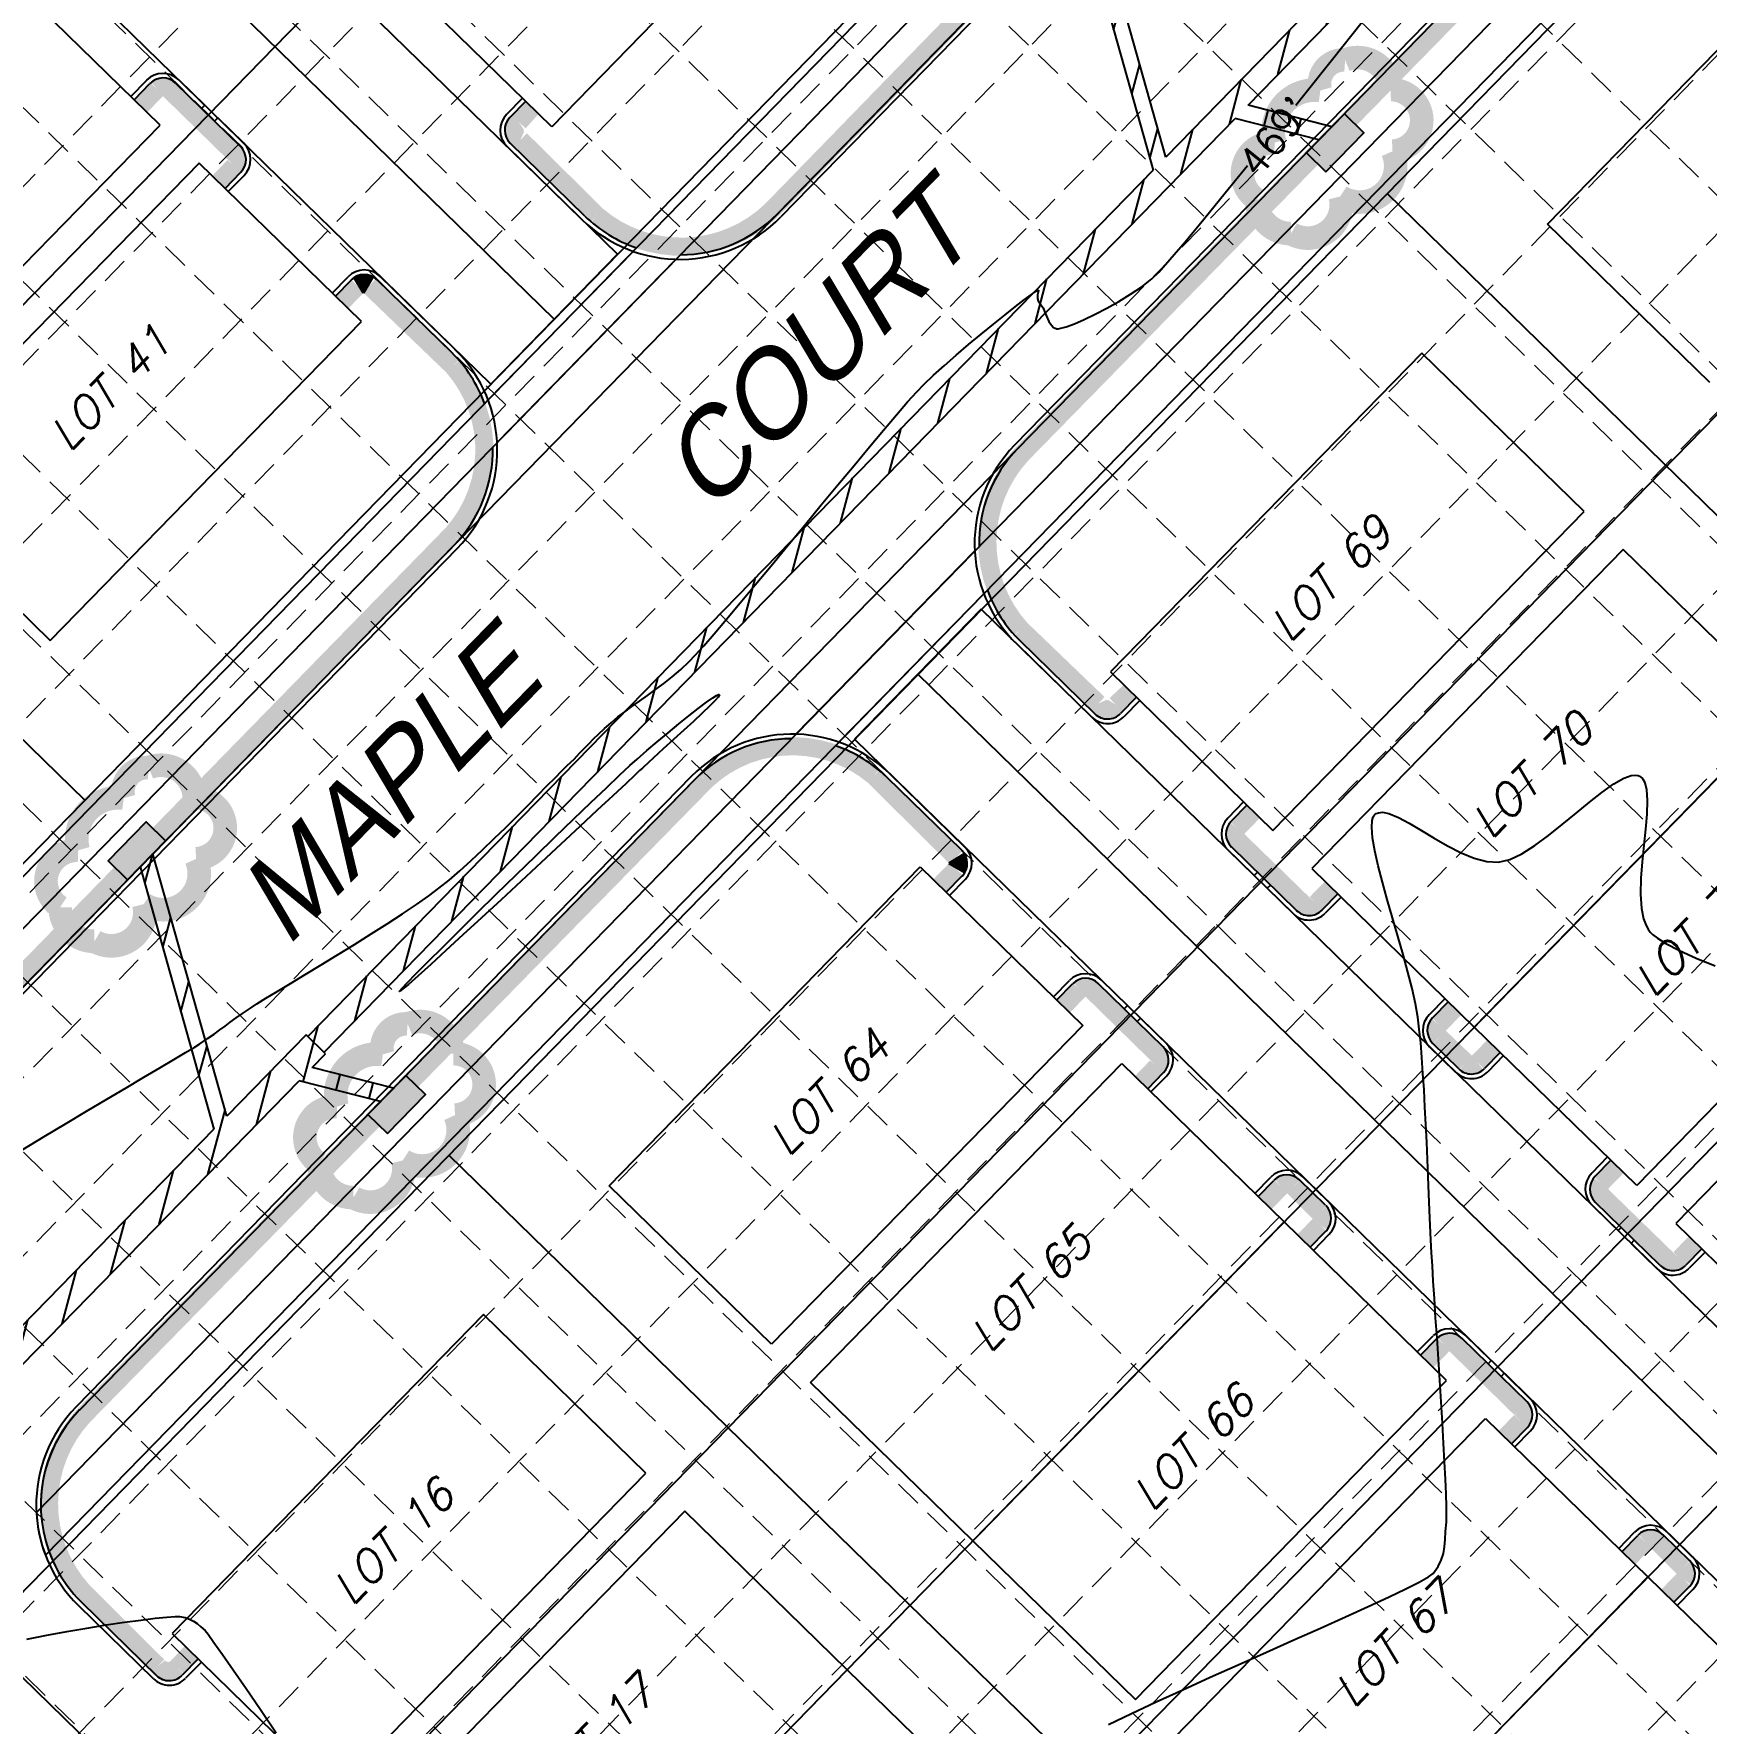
# Model space of a CAD drawing. Header units: feet. Extents: x -15 to 992, y 1644 to 2657.
# Drawn here: x 425.6 to 609.8, y 2092.2 to 2278.3 of the extents above; entities that cross this region are included whole.
import ezdxf
from ezdxf.enums import TextEntityAlignment as Align

# ---------------------------------------------------------------- set-up
doc = ezdxf.new("R2010")
doc.units = ezdxf.units.FT
doc.header["$LTSCALE"] = 30
doc.header["$MEASUREMENT"] = 0
for name, pattern in [('HIDDEN', [0.375, 0.25, -0.125]), ('HIDDEN2', [0.1875, 0.125, -0.0625]), ('x500106ebs$0$PHANTOM', [2.5, 1.25, -0.25, 0.25, -0.25, 0.25, -0.25]), ('x500106ebs$0$PHANTOM2', [1.25, 0.625, -0.125, 0.125, -0.125, 0.125, -0.125])]:
    doc.linetypes.add(name, pattern=pattern)
for name, color, linetype in [('CONTOURS', 35, 'x500106ebs$0$PHANTOM2'), ('EROSION BLANKET', 84, 'Continuous'), ('GRID', 254, 'HIDDEN'), ('LEGEND', 7, 'Continuous'), ('STORM', 5, 'Continuous'), ('TEXT', 4, 'Continuous'), ('x500106ebs$0$1-LOT-LINES', 251, 'x500106ebs$0$PHANTOM2'), ('x500106ebs$0$3-LOT-LINES', 251, 'x500106ebs$0$PHANTOM2'), ('x500106ebs$0$4-LOT-LINES', 251, 'x500106ebs$0$PHANTOM2'), ('x500106ebs$0$BND-LINES', 251, 'x500106ebs$0$PHANTOM'), ('x500106ebs$0$ROW', 251, 'x500106ebs$0$PHANTOM2'), ('x500106pbs$0$1-BLDG', 1, 'Continuous'), ('x500106pbs$0$1-CURB-BACK', 1, 'Continuous'), ('x500106pbs$0$1-CURB-FACE', 1, 'Continuous'), ('x500106pbs$0$1-SIDEWALK-3', 1, 'Continuous'), ('x500106pbs$0$1-SIDEWALK-4', 1, 'Continuous'), ('x500106pbs$0$1-TEXT-LOT-30', 1, 'Continuous'), ('x500106pbs$0$3-BLDG', 16, 'HIDDEN2'), ('x500106pbs$0$3-CURB-BACK', 16, 'HIDDEN2'), ('x500106pbs$0$3-CURB-FACE', 16, 'HIDDEN2'), ('x500106pbs$0$3-ESMT-SHARED', 16, 'HIDDEN2'), ('x500106pbs$0$3-TEXT-LOT-30', 16, 'HIDDEN2'), ('x500106pbs$0$4-BLDG', 16, 'HIDDEN2'), ('x500106pbs$0$4-CURB-BACK', 16, 'HIDDEN2'), ('x500106pbs$0$4-CURB-FACE', 16, 'HIDDEN2'), ('x500106pbs$0$4-ESMT-SHARED', 16, 'HIDDEN2'), ('x500106pbs$0$4-TEXT-LOT-30', 16, 'HIDDEN2'), ('x500106pbs$0$AREA-PAVEMENT', 30, 'Continuous'), ('x500106pbs$0$AREA-SIDEWALK', 190, 'Continuous'), ('x500106pst$0$HATCH-DWU', 251, 'Continuous')]:
    doc.layers.add(name, color=color, linetype=linetype)
doc.styles.add('SLANT-BOLD 160', font='block6b', dxfattribs={"oblique": 15, "height": 4.8})
doc.styles.add('x500106eto$0$L60', font='simplex', dxfattribs={"height": 1.8})
doc.styles.add('x500106pbs$0$SLANT 80', font='simplex', dxfattribs={"oblique": 15, "height": 2.4})

msp = doc.modelspace()

# ---------------------------------------------------------------- hatches: boundary and pattern name
at = {"layer": 'STORM'}
for points in [[(567.94, 2263.06), (572.13, 2267.35), (569.99, 2269.45), (565.8, 2265.15)], [(433.8, 2187.16), (438, 2191.46), (440.14, 2189.36), (435.95, 2185.07)], [(464.58, 2157.13), (468.77, 2161.43), (466.62, 2163.52), (462.43, 2159.23)]]:
    msp.add_hatch(color=5, dxfattribs=at).paths.add_polyline_path(points)
at = {"layer": 'x500106pst$0$HATCH-DWU'}
h = msp.add_hatch(dxfattribs=at)
h.set_pattern_fill('ANSI31', color=5, scale=30, angle=30, style=0)
edge = h.paths.add_edge_path()
edge.add_line((255.8, 1930.7), (256.91, 1936.02))
edge.add_arc((380.73, 1910.12), 126.5, 149.126, 168.1882, ccw=False)
edge.add_line((272.16, 1975.03), (257.22, 2001.91))
edge.add_line((257.22, 2001.91), (258.5, 2003.22))
edge.add_line((258.5, 2003.22), (273.2, 1976.75))
edge.add_arc((380.73, 1910.12), 126.5, 135.7017, 148.2143, ccw=False)
edge.add_line((290.19, 1998.47), (342.1, 2051.67))
edge.add_line((342.1, 2051.67), (333.98, 2080.57))
edge.add_line((333.98, 2080.57), (335.39, 2082.01))
edge.add_line((335.39, 2082.01), (343.52, 2053.11))
edge.add_line((343.52, 2053.11), (445.47, 2157.59))
edge.add_line((445.47, 2157.59), (437.34, 2186.49))
edge.add_line((437.34, 2186.49), (438.75, 2187.94))
edge.add_line((438.75, 2187.94), (446.88, 2159.04))
edge.add_line((446.88, 2159.04), (455.62, 2167.99))
edge.add_line((455.62, 2167.99), (455.8, 2167.82))
edge.add_line((455.8, 2167.82), (548.91, 2263.24))
edge.add_line((548.91, 2263.24), (540.7, 2292.42))
edge.add_line((540.7, 2292.42), (542.12, 2293.86))
edge.add_line((542.12, 2293.86), (550.32, 2264.68))
edge.add_line((550.32, 2264.68), (625.73, 2341.97))
edge.add_line((625.73, 2341.97), (617.53, 2371.15))
edge.add_line((617.53, 2371.15), (618.94, 2372.59))
edge.add_line((618.94, 2372.59), (627.14, 2343.41))
edge.add_line((627.14, 2343.41), (635.98, 2352.47))
edge.add_line((635.98, 2352.47), (636.07, 2352.39))
edge.add_line((636.07, 2352.39), (677.21, 2394.54))
edge.add_arc((749.58, 2323.91), 101.12, 104.8013, 135.7017, ccw=False)
edge.add_line((723.75, 2421.68), (731.28, 2423.67))
edge.add_line((731.28, 2423.67), (731.85, 2421.5))
edge.add_line((731.85, 2421.5), (724.32, 2419.51))
edge.add_arc((749.58, 2323.91), 98.87, 104.8013, 135.7017)
edge.add_line((678.82, 2392.97), (637.68, 2350.82))
edge.add_line((637.68, 2350.82), (637.77, 2350.73))
edge.add_line((637.77, 2350.73), (636.19, 2349.11))
edge.add_line((636.19, 2349.11), (645.42, 2346.75))
edge.add_line((645.42, 2346.75), (644.01, 2345.31))
edge.add_line((644.01, 2345.31), (634.78, 2347.66))
edge.add_line((634.78, 2347.66), (559.37, 2270.38))
edge.add_line((559.37, 2270.38), (568.6, 2268.02))
edge.add_line((568.6, 2268.02), (567.19, 2266.58))
edge.add_line((567.19, 2266.58), (557.95, 2268.93))
edge.add_line((557.95, 2268.93), (457.59, 2166.07))
edge.add_line((457.59, 2166.07), (457.77, 2165.9))
edge.add_line((457.77, 2165.9), (456.28, 2164.38))
edge.add_line((456.28, 2164.38), (465.23, 2162.1))
edge.add_line((465.23, 2162.1), (463.82, 2160.65))
edge.add_line((463.82, 2160.65), (454.87, 2162.93))
edge.add_line((454.87, 2162.93), (352.92, 2058.45))
edge.add_line((352.92, 2058.45), (361.87, 2056.17))
edge.add_line((361.87, 2056.17), (360.46, 2054.73))
edge.add_line((360.46, 2054.73), (351.51, 2057.01))
edge.add_line((351.51, 2057.01), (292.34, 1996.37))
edge.add_arc((380.73, 1910.12), 123.5, 135.7017, 146.7224)
edge.add_line((277.48, 1977.88), (285.16, 1977.56))
edge.add_line((285.16, 1977.56), (283.52, 1975.88))
edge.add_line((283.52, 1975.88), (276.38, 1976.18))
edge.add_arc((380.73, 1910.12), 123.5, 147.6638, 168.1882)
edge.add_line((259.85, 1935.4), (258.73, 1930.08))
edge.add_line((258.73, 1930.08), (255.8, 1930.7))

# ---------------------------------------------------------------- linework, layer by layer
at = {"layer": 'CONTOURS', "lineweight": -3}
for p, q in [((568.67, 2275.46, 469), (571.94, 2279.57, 469)), ((565.48, 2271.45, 469), (568.67, 2275.46, 469)), ((564.64, 2270.39, 469), (565.48, 2271.45, 469)), ((556.87, 2260.73, 469), (559.31, 2263.75, 469)), ((554.49, 2257.82, 469), (556.87, 2260.73, 469)), ((552.43, 2255.35, 469), (554.49, 2257.82, 469)), ((550.77, 2253.39, 469), (552.43, 2255.35, 469)), ((548.77, 2251.25, 469), (549.53, 2252, 469)), ((549.53, 2252, 469), (550.77, 2253.39, 469)), ((535.97, 2249.86, 469), (536.17, 2249.99, 469)), ((536.17, 2249.99, 469), (536.24, 2250.03, 469)), ((536.24, 2250.03, 469), (536.26, 2250.03, 469)), ((536.26, 2250.03, 469), (536.28, 2250.01, 469)), ((536.3, 2249.94, 469), (536.27, 2249.78, 469)), ((536.28, 2250.01, 469), (536.3, 2249.94, 469)), ((546.43, 2249.57, 469), (547.66, 2250.4, 469)), ((547.66, 2250.4, 469), (548.77, 2251.25, 469)), ((532.61, 2247.3, 469), (533.77, 2248.21, 469)), ((533.77, 2248.21, 469), (534.76, 2248.97, 469)), ((534.76, 2248.97, 469), (535.53, 2249.55, 469)), ((535.53, 2249.55, 469), (535.97, 2249.86, 469)), ((536.19, 2249.49, 469), (536.18, 2249.1, 469)), ((536.18, 2249.1, 469), (536.27, 2248.84, 469)), ((536.27, 2249.78, 469), (536.19, 2249.49, 469)), ((536.27, 2248.84, 469), (536.41, 2248.61, 469)), ((536.41, 2248.61, 469), (536.59, 2248.37, 469)), ((536.59, 2248.37, 469), (536.79, 2248.07, 469)), ((536.79, 2248.07, 469), (536.97, 2247.68, 469)), ((542.53, 2247.36, 469), (543.81, 2248.03, 469)), ((543.81, 2248.03, 469), (545.13, 2248.77, 469)), ((545.13, 2248.77, 469), (546.43, 2249.57, 469)), ((529.98, 2245.18, 469), (531.33, 2246.28, 469)), ((531.33, 2246.28, 469), (532.61, 2247.3, 469)), ((536.97, 2247.68, 469), (537.18, 2247.14, 469)), ((537.18, 2247.14, 469), (537.44, 2246.56, 469)), ((537.44, 2246.56, 469), (537.71, 2246.15, 469)), ((539.33, 2245.99, 469), (540.24, 2246.32, 469)), ((540.24, 2246.32, 469), (541.32, 2246.79, 469)), ((541.32, 2246.79, 469), (542.53, 2247.36, 469)), ((528.59, 2244.03, 469), (529.98, 2245.18, 469)), ((537.71, 2246.15, 469), (537.96, 2245.92, 469)), ((537.96, 2245.92, 469), (538.14, 2245.82, 469)), ((538.14, 2245.82, 469), (538.24, 2245.78, 469)), ((538.24, 2245.78, 469), (538.3, 2245.77, 469)), ((538.3, 2245.77, 469), (538.45, 2245.77, 469)), ((538.45, 2245.77, 469), (538.77, 2245.83, 469)), ((538.77, 2245.83, 469), (539.33, 2245.99, 469)), ((525.92, 2241.72, 469), (527.22, 2242.86, 469)), ((527.22, 2242.86, 469), (528.59, 2244.03, 469)), ((523.67, 2239.64, 469), (524.72, 2240.64, 469)), ((524.72, 2240.64, 469), (525.92, 2241.72, 469)), ((521.88, 2237.7, 469), (522.9, 2238.83, 469)), ((522.9, 2238.83, 469), (523.67, 2239.64, 469)), ((520.65, 2236.28, 469), (521.88, 2237.7, 469)), ((519.23, 2234.61, 469), (520.65, 2236.28, 469)), ((517.66, 2232.75, 469), (519.23, 2234.61, 469)), ((515.97, 2230.72, 469), (517.66, 2232.75, 469)), ((514.19, 2228.58, 469), (515.97, 2230.72, 469)), ((512.36, 2226.36, 469), (514.19, 2228.58, 469)), ((510.5, 2224.1, 469), (512.36, 2226.36, 469)), ((508.64, 2221.85, 469), (510.5, 2224.1, 469)), ((506.83, 2219.65, 469), (508.64, 2221.85, 469)), ((505.08, 2217.54, 469), (506.83, 2219.65, 469)), ((503.43, 2215.56, 469), (505.08, 2217.54, 469)), ((501.92, 2213.76, 469), (503.43, 2215.56, 469)), ((500.57, 2212.17, 469), (501.92, 2213.76, 469)), ((498.49, 2209.8, 469), (499.42, 2210.84, 469)), ((499.42, 2210.84, 469), (500.57, 2212.17, 469)), ((496.88, 2208.24, 469), (497.83, 2209.11, 469)), ((497.83, 2209.11, 469), (498.49, 2209.8, 469)), ((495.01, 2206.7, 469), (495.94, 2207.44, 469)), ((495.94, 2207.44, 469), (496.88, 2208.24, 469)), ((492.35, 2204.76, 469), (493.21, 2205.37, 469)), ((493.21, 2205.37, 469), (494.1, 2206.02, 469)), ((494.1, 2206.02, 469), (495.01, 2206.7, 469)), ((500.42, 2205.12, 468), (500.84, 2205.37, 468)), ((500.84, 2205.37, 468), (501.04, 2205.46, 468)), ((501.13, 2205.36, 468), (501, 2205.17, 468)), ((501.04, 2205.46, 468), (501.12, 2205.47, 468)), ((501.12, 2205.47, 468), (501.14, 2205.45, 468)), ((501.15, 2205.43, 468), (501.13, 2205.36, 468)), ((501.14, 2205.45, 468), (501.15, 2205.43, 468)), ((489.96, 2203, 469), (490.72, 2203.58, 469)), ((490.72, 2203.58, 469), (491.51, 2204.16, 469)), ((491.51, 2204.16, 469), (492.35, 2204.76, 469)), ((497.79, 2203.14, 468), (498.82, 2203.94, 468)), ((499.26, 2203.41, 468), (498.3, 2202.52, 468)), ((498.82, 2203.94, 468), (499.71, 2204.62, 468)), ((500.07, 2204.19, 468), (499.26, 2203.41, 468)), ((499.71, 2204.62, 468), (500.42, 2205.12, 468)), ((500.69, 2204.81, 468), (500.07, 2204.19, 468)), ((501, 2205.17, 468), (500.69, 2204.81, 468)), ((487.84, 2201.12, 469), (488.49, 2201.72, 469)), ((488.49, 2201.72, 469), (489.26, 2202.41, 469)), ((489.26, 2202.41, 469), (489.96, 2203, 469)), ((495.49, 2201.27, 468), (496.66, 2202.23, 468)), ((497.23, 2201.55, 468), (496.1, 2200.52, 468)), ((496.66, 2202.23, 468), (497.79, 2203.14, 468)), ((498.3, 2202.52, 468), (497.23, 2201.55, 468)), ((486.29, 2199.55, 469), (486.79, 2200.07, 469)), ((486.79, 2200.07, 469), (487.29, 2200.58, 469)), ((487.29, 2200.58, 469), (487.84, 2201.12, 469)), ((493.15, 2199.3, 468), (494.3, 2200.27, 468)), ((494.3, 2200.27, 468), (495.49, 2201.27, 468)), ((496.1, 2200.52, 468), (494.95, 2199.48, 468)), ((484.39, 2197.65, 469), (485.13, 2198.37, 469)), ((485.13, 2198.37, 469), (485.75, 2199, 469)), ((485.75, 2199, 469), (486.29, 2199.55, 469)), ((491.29, 2197.65, 468), (492.08, 2198.37, 468)), ((492.08, 2198.37, 468), (493.15, 2199.3, 468)), ((493.83, 2198.46, 468), (492.79, 2197.49, 468)), ((494.95, 2199.48, 468), (493.83, 2198.46, 468)), ((482.15, 2195.4, 469), (483.05, 2196.31, 469)), ((483.05, 2196.31, 469), (483.8, 2197.06, 469)), ((483.8, 2197.06, 469), (484.39, 2197.65, 469)), ((488.69, 2195.21, 468), (490.14, 2196.58, 468)), ((490.14, 2196.58, 468), (491.29, 2197.65, 468)), ((491.8, 2196.57, 468), (490.86, 2195.69, 468)), ((492.36, 2197.09, 468), (491.8, 2196.57, 468)), ((492.66, 2197.37, 468), (492.36, 2197.09, 468)), ((492.79, 2197.49, 468), (492.66, 2197.37, 468)), ((599.65, 2195.62, 468), (600.78, 2196.27, 468)), ((600.78, 2196.27, 468), (601.57, 2196.55, 468)), ((601.57, 2196.55, 468), (602.07, 2196.6, 468)), ((602.07, 2196.6, 468), (602.36, 2196.54, 468)), ((602.36, 2196.54, 468), (602.5, 2196.49, 468)), ((602.5, 2196.49, 468), (602.62, 2196.41, 468)), ((602.62, 2196.41, 468), (602.83, 2196.21, 468)), ((602.83, 2196.21, 468), (603.07, 2195.79, 468)), ((480.04, 2193.26, 469), (481.14, 2194.38, 469)), ((481.14, 2194.38, 469), (482.15, 2195.4, 469)), ((486.99, 2193.58, 468), (488.69, 2195.21, 468)), ((489.4, 2194.32, 468), (487.68, 2192.72, 468)), ((490.86, 2195.69, 468), (489.4, 2194.32, 468)), ((596.97, 2193.6, 468), (598.36, 2194.7, 468)), ((598.36, 2194.7, 468), (599.65, 2195.62, 468)), ((603.07, 2195.79, 468), (603.26, 2195.03, 468)), ((603.26, 2195.03, 468), (603.35, 2193.8, 468)), ((478.85, 2192.07, 469), (480.04, 2193.26, 469)), ((485.09, 2191.76, 468), (486.99, 2193.58, 468)), ((487.68, 2192.72, 468), (485.76, 2190.93, 468)), ((573.17, 2192.01, 468), (573.3, 2192.21, 468)), ((573.3, 2192.21, 468), (573.37, 2192.28, 468)), ((573.37, 2192.28, 468), (573.48, 2192.36, 468)), ((573.48, 2192.36, 468), (573.73, 2192.46, 468)), ((573.73, 2192.46, 468), (574.17, 2192.51, 468)), ((574.17, 2192.51, 468), (574.88, 2192.37, 468)), ((574.88, 2192.37, 468), (575.93, 2191.94, 468)), ((593.99, 2191.14, 468), (595.5, 2192.39, 468)), ((595.5, 2192.39, 468), (596.97, 2193.6, 468)), ((603.29, 2192.31, 468), (603.15, 2190.65, 468)), ((603.35, 2193.8, 468), (603.29, 2192.31, 468)), ((476.34, 2189.6, 469), (477.61, 2190.84, 469)), ((477.61, 2190.84, 469), (478.85, 2192.07, 469)), ((483.05, 2189.79, 468), (485.09, 2191.76, 468)), ((485.76, 2190.93, 468), (483.69, 2189, 468)), ((573, 2190.87, 468), (573.05, 2191.6, 468)), ((573.1, 2189.69, 468), (573, 2190.87, 468)), ((573.05, 2191.6, 468), (573.17, 2192.01, 468)), ((575.93, 2191.94, 468), (577.14, 2191.29, 468)), ((577.14, 2191.29, 468), (578.48, 2190.51, 468)), ((578.48, 2190.51, 468), (579.89, 2189.65, 468)), ((592.47, 2189.93, 468), (593.99, 2191.14, 468)), ((603.15, 2190.65, 468), (602.96, 2188.87, 468)), ((475.06, 2188.37, 469), (476.34, 2189.6, 469)), ((480.92, 2187.71, 468), (483.05, 2189.79, 468)), ((483.69, 2189, 468), (481.52, 2186.98, 468)), ((573.34, 2188.26, 468), (573.1, 2189.69, 468)), ((579.89, 2189.65, 468), (581.36, 2188.81, 468)), ((581.36, 2188.81, 468), (582.84, 2188.05, 468)), ((589.54, 2187.93, 468), (590.97, 2188.84, 468)), ((590.97, 2188.84, 468), (592.47, 2189.93, 468)), ((602.96, 2188.87, 468), (602.78, 2187.04, 468)), ((472.55, 2186.06, 469), (473.79, 2187.18, 469)), ((473.79, 2187.18, 469), (475.06, 2188.37, 469)), ((478.74, 2185.6, 468), (480.92, 2187.71, 468)), ((481.52, 2186.98, 468), (479.3, 2184.92, 468)), ((573.71, 2186.61, 468), (573.34, 2188.26, 468)), ((574.17, 2184.81, 468), (573.71, 2186.61, 468)), ((582.84, 2188.05, 468), (584.29, 2187.44, 468)), ((584.29, 2187.44, 468), (585.68, 2187.07, 468)), ((585.68, 2187.07, 468), (586.98, 2187, 468)), ((586.98, 2187, 468), (588.2, 2187.3, 468)), ((588.2, 2187.3, 468), (589.54, 2187.93, 468)), ((602.78, 2187.04, 468), (602.64, 2185.23, 468)), ((470.25, 2184.13, 469), (471.37, 2185.04, 469)), ((471.37, 2185.04, 469), (472.55, 2186.06, 469)), ((476.57, 2183.48, 468), (478.74, 2185.6, 468)), ((479.3, 2184.92, 468), (477.09, 2182.87, 468)), ((574.71, 2182.88, 468), (574.17, 2184.81, 468)), ((602.64, 2185.23, 468), (602.61, 2183.49, 468)), ((467.78, 2182.35, 469), (469.13, 2183.3, 469)), ((469.13, 2183.3, 469), (470.25, 2184.13, 469)), ((474.47, 2181.42, 468), (476.57, 2183.48, 468)), ((602.61, 2183.49, 468), (602.73, 2181.9, 468)), ((464.56, 2180.23, 469), (466.24, 2181.32, 469)), ((466.24, 2181.32, 469), (467.78, 2182.35, 469)), ((472.49, 2179.46, 468), (474.47, 2181.42, 468)), ((477.09, 2182.87, 468), (474.93, 2180.88, 468)), ((575.28, 2180.88, 468), (574.71, 2182.88, 468)), ((602.73, 2181.9, 468), (602.95, 2180.78, 468)), ((462.77, 2179.1, 469), (464.56, 2180.23, 469)), ((470.67, 2177.66, 468), (472.49, 2179.46, 468)), ((474.93, 2180.88, 468), (472.89, 2178.99, 468)), ((575.87, 2178.85, 468), (575.28, 2180.88, 468)), ((602.95, 2180.78, 468), (603.22, 2180.05, 468)), ((603.22, 2180.05, 468), (603.45, 2179.62, 468)), ((603.45, 2179.62, 468), (603.58, 2179.42, 468)), ((603.58, 2179.42, 468), (603.68, 2179.3, 468)), ((603.68, 2179.3, 468), (603.94, 2179.04, 468)), ((459.08, 2176.81, 469), (460.93, 2177.95, 469)), ((460.93, 2177.95, 469), (462.77, 2179.1, 469)), ((469.07, 2176.07, 468), (470.67, 2177.66, 468)), ((472.89, 2178.99, 468), (471.01, 2177.27, 468)), ((576.45, 2176.85, 468), (575.87, 2178.85, 468)), ((603.94, 2179.04, 468), (604.46, 2178.62, 468)), ((604.46, 2178.62, 468), (605.39, 2178.04, 468)), ((605.39, 2178.04, 468), (606.89, 2177.27, 468)), ((455.52, 2174.64, 469), (457.26, 2175.7, 469)), ((457.26, 2175.7, 469), (459.08, 2176.81, 469)), ((467.74, 2174.73, 468), (469.07, 2176.07, 468)), ((469.35, 2175.75, 468), (467.95, 2174.5, 468)), ((471.01, 2177.27, 468), (469.35, 2175.75, 468)), ((576.98, 2174.91, 468), (576.45, 2176.85, 468)), ((606.89, 2177.27, 468), (608.72, 2176.44, 468)), ((608.72, 2176.44, 468), (610.82, 2175.59, 468)), ((452.43, 2172.78, 469), (453.89, 2173.66, 469)), ((453.89, 2173.66, 469), (455.52, 2174.64, 469)), ((466.21, 2173.13, 468), (466.74, 2173.7, 468)), ((466.74, 2173.7, 468), (467.74, 2174.73, 468)), ((467.95, 2174.5, 468), (466.88, 2173.55, 468)), ((577.45, 2173.08, 468), (576.98, 2174.91, 468)), ((450.18, 2171.39, 469), (451.18, 2172.01, 469)), ((451.18, 2172.01, 469), (452.43, 2172.78, 469)), ((465.92, 2172.79, 468), (465.98, 2172.88, 468)), ((465.92, 2172.77, 468), (465.92, 2172.79, 468)), ((465.94, 2172.77, 468), (465.92, 2172.77, 468)), ((466.03, 2172.83, 468), (465.94, 2172.77, 468)), ((465.98, 2172.88, 468), (466.21, 2173.13, 468)), ((466.29, 2173.04, 468), (466.03, 2172.83, 468)), ((466.88, 2173.55, 468), (466.29, 2173.04, 468)), ((577.83, 2171.41, 468), (577.45, 2173.08, 468)), ((447.9, 2169.85, 469), (448.62, 2170.35, 469)), ((448.62, 2170.35, 469), (449.48, 2170.94, 469)), ((449.48, 2170.94, 469), (450.18, 2171.39, 469)), ((578.08, 2169.95, 468), (577.83, 2171.41, 468)), ((578.24, 2168.6, 468), (578.08, 2169.95, 468)), ((444.76, 2167.57, 469), (445.48, 2168.08, 469)), ((445.48, 2168.08, 469), (446.11, 2168.53, 469)), ((446.11, 2168.53, 469), (446.69, 2168.96, 469)), ((446.69, 2168.96, 469), (447.27, 2169.39, 469)), ((447.27, 2169.39, 469), (447.9, 2169.85, 469)), ((578.39, 2167.11, 468), (578.24, 2168.6, 468)), ((442.33, 2166.03, 469), (443.29, 2166.61, 469)), ((443.29, 2166.61, 469), (443.9, 2166.99, 469)), ((443.9, 2166.99, 469), (444.76, 2167.57, 469)), ((578.52, 2165.48, 468), (578.39, 2167.11, 468)), ((437.75, 2163.31, 469), (439.52, 2164.36, 469)), ((439.52, 2164.36, 469), (441.06, 2165.27, 469)), ((441.06, 2165.27, 469), (442.33, 2166.03, 469)), ((578.64, 2163.74, 468), (578.52, 2165.48, 468)), ((435.78, 2162.15, 469), (437.75, 2163.31, 469)), ((578.76, 2161.92, 468), (578.64, 2163.74, 468)), ((431.43, 2159.57, 469), (433.66, 2160.89, 469)), ((433.66, 2160.89, 469), (435.78, 2162.15, 469)), ((578.86, 2160.04, 468), (578.76, 2161.92, 468)), ((429.12, 2158.19, 469), (431.43, 2159.57, 469)), ((578.96, 2158.12, 468), (578.86, 2160.04, 468)), ((426.77, 2156.78, 469), (429.12, 2158.19, 469)), ((579.05, 2156.17, 468), (578.96, 2158.12, 468)), ((424.42, 2155.36, 469), (426.77, 2156.78, 469)), ((579.14, 2154.24, 468), (579.05, 2156.17, 468)), ((579.22, 2152.33, 468), (579.14, 2154.24, 468)), ((579.29, 2150.47, 468), (579.22, 2152.33, 468)), ((579.37, 2148.68, 468), (579.29, 2150.47, 468)), ((579.44, 2146.99, 468), (579.37, 2148.68, 468)), ((579.52, 2145.41, 468), (579.44, 2146.99, 468)), ((579.59, 2143.97, 468), (579.52, 2145.41, 468)), ((579.68, 2142.55, 468), (579.59, 2143.97, 468)), ((579.78, 2140.85, 468), (579.68, 2142.55, 468)), ((579.91, 2138.93, 468), (579.78, 2140.85, 468)), ((580.04, 2136.83, 468), (579.91, 2138.93, 468)), ((580.19, 2134.6, 468), (580.04, 2136.83, 468)), ((580.34, 2132.27, 468), (580.19, 2134.6, 468)), ((580.49, 2129.91, 468), (580.34, 2132.27, 468)), ((580.64, 2127.55, 468), (580.49, 2129.91, 468)), ((580.78, 2125.23, 468), (580.64, 2127.55, 468)), ((580.91, 2123.02, 468), (580.78, 2125.23, 468)), ((581.03, 2120.94, 468), (580.91, 2123.02, 468)), ((581.12, 2119.06, 468), (581.03, 2120.94, 468)), ((581.19, 2117.4, 468), (581.12, 2119.06, 468)), ((581.23, 2116.03, 468), (581.19, 2117.4, 468)), ((581.24, 2114.98, 468), (581.23, 2116.03, 468)), ((581.13, 2113.29, 468), (581.22, 2114.3, 468)), ((581.22, 2114.3, 468), (581.24, 2114.98, 468)), ((581.01, 2111.59, 468), (581.08, 2112.39, 468)), ((581.08, 2112.39, 468), (581.13, 2113.29, 468)), ((580.66, 2110.14, 468), (580.89, 2110.85, 468)), ((580.89, 2110.85, 468), (581.01, 2111.59, 468)), ((579.26, 2108.28, 468), (579.77, 2108.67, 468)), ((579.77, 2108.67, 468), (580.31, 2109.42, 468)), ((580.31, 2109.42, 468), (580.66, 2110.14, 468)), ((574.85, 2106.05, 468), (576.74, 2106.95, 468)), ((576.74, 2106.95, 468), (578.23, 2107.7, 468)), ((578.23, 2107.7, 468), (579.26, 2108.28, 468)), ((570.1, 2103.87, 468), (572.62, 2105.01, 468)), ((572.62, 2105.01, 468), (574.85, 2106.05, 468)), ((431.47, 2102.65, 468), (433.6, 2102.99, 468)), ((433.6, 2102.99, 468), (435.6, 2103.29, 468)), ((435.6, 2103.29, 468), (437.41, 2103.53, 468)), ((437.41, 2103.53, 468), (438.98, 2103.72, 468)), ((438.98, 2103.72, 468), (440.26, 2103.86, 468)), ((440.26, 2103.86, 468), (441.18, 2103.92, 468)), ((441.18, 2103.92, 468), (441.69, 2103.91, 468)), ((441.69, 2103.91, 468), (442.29, 2103.79, 468)), ((442.29, 2103.79, 468), (442.78, 2103.62, 468)), ((442.78, 2103.62, 468), (443.21, 2103.41, 468)), ((443.21, 2103.41, 468), (443.61, 2103.13, 468)), ((443.61, 2103.13, 468), (444.03, 2102.79, 468)), ((567.35, 2102.64, 468), (570.1, 2103.87, 468)), ((424.87, 2101.42, 468), (427.05, 2101.86, 468)), ((427.05, 2101.86, 468), (429.26, 2102.27, 468)), ((429.26, 2102.27, 468), (431.47, 2102.65, 468)), ((444.03, 2102.79, 468), (444.5, 2102.36, 468)), ((444.5, 2102.36, 468), (444.83, 2101.96, 468)), ((444.83, 2101.96, 468), (445.47, 2101.07, 468)), ((445.47, 2101.07, 468), (446.41, 2099.74, 468)), ((561.39, 2099.98, 468), (564.43, 2101.33, 468)), ((564.43, 2101.33, 468), (567.35, 2102.64, 468)), ((446.41, 2099.74, 468), (447.59, 2098.03, 468)), ((558.3, 2098.6, 468), (561.39, 2099.98, 468)), ((447.59, 2098.03, 468), (449, 2095.99, 468)), ((555.21, 2097.22, 468), (558.3, 2098.6, 468)), ((449, 2095.99, 468), (450.59, 2093.66, 468)), ((549.27, 2094.5, 468), (552.18, 2095.84, 468)), ((552.18, 2095.84, 468), (555.21, 2097.22, 468)), ((450.59, 2093.66, 468), (452.33, 2091.11, 468)), ((546.53, 2093.22, 468), (549.27, 2094.5, 468)), ((544.02, 2092.01, 468), (546.53, 2093.22, 468))]:
    msp.add_line(p, q, dxfattribs=at)
at = {"layer": 'EROSION BLANKET', "linetype": 'Continuous', "const_width": 2}
for points in [[(480.54, 2270.16), (479.06, 2268.51, 0.594161), (479.24, 2266.58), (487.65, 2258.25, 0.387822), (506.9, 2258.83), (575.19, 2329.07, 0.37999), (575.26, 2347.58), (566.05, 2356.43, 0.275551), (564.78, 2356.41), (562.98, 2354.55)], [(546.42, 2205.87), (544.81, 2204.35, -0.594161), (542.88, 2204.48), (534.34, 2212.68, -0.387822), (534.45, 2231.95), (602.99, 2301.94, -0.37999), (621.5, 2302.46), (630.57, 2293.47, -0.275551), (630.59, 2292.19), (628.77, 2290.35)], [(437.37, 2270.28), (439.21, 2272.16, -0.391785), (440.53, 2272.12), (447.71, 2265.09, -0.427577), (447.7, 2263.68), (445.98, 2261.9)], [(377.05, 2164.23), (375.57, 2162.58, 0.594161), (375.75, 2160.66), (384.16, 2152.32, 0.412209), (403.66, 2153.46), (471.71, 2223.14, 0.37999), (471.77, 2241.65), (462.57, 2250.5, 0.275551), (461.29, 2250.49), (459.49, 2248.63)], [(442.95, 2099.95), (441.41, 2098.31, -0.441917), (439.29, 2098.46), (430.98, 2106.75, -0.387822), (431.09, 2126.02), (499.64, 2196, -0.37999), (518.14, 2196.52), (527.21, 2187.53, -0.275551), (527.23, 2186.26), (525.42, 2184.41)], [(560.01, 2192.62), (558.18, 2190.74, 0.391785), (558.25, 2189.42), (565.45, 2182.41, 0.427577), (566.87, 2182.46), (568.6, 2184.23)], [(538.99, 2171.09), (540.83, 2172.97, -0.391785), (542.15, 2172.93), (549.33, 2165.9, -0.427577), (549.32, 2164.49), (547.6, 2162.71)], [(582.15, 2170.89), (580.4, 2169.1, 0.384507), (580.46, 2167.73), (583.37, 2164.95, 0.359084), (584.68, 2164.92), (586.42, 2166.71)], [(600.07, 2153.51), (598.24, 2151.63, 0.391785), (598.31, 2150.31), (605.51, 2143.3, 0.427577), (606.93, 2143.35), (608.66, 2145.11)], [(561.26, 2149.48), (563.01, 2151.27, -0.384507), (564.38, 2151.24), (567.23, 2148.4, -0.359084), (567.28, 2147.1), (565.54, 2145.31)], [(579.07, 2132.03), (580.91, 2133.91, -0.391785), (582.23, 2133.87), (589.41, 2126.83, -0.427577), (589.4, 2125.42), (587.68, 2123.64)], [(601.34, 2110.37), (603.09, 2112.17, -0.384507), (604.46, 2112.14), (607.31, 2109.3, -0.359084), (607.37, 2108), (605.63, 2106.21)]]:
    msp.add_lwpolyline(points, format="xyb", dxfattribs=at)
at = {"layer": 'GRID', "color": 252, "linetype": 'HIDDEN', "lineweight": 0, "ltscale": 0.4}
for p, q in [((103, 1932.22), (697.08, 2540.66)), ((112.82, 1922.64), (706.9, 2531.08)), ((122.63, 1913.06), (716.71, 2521.5)), ((132.45, 1903.48), (726.52, 2511.92)), ((142.26, 1893.9), (736.34, 2502.34)), ((152.07, 1884.31), (746.15, 2492.75)), ((161.89, 1874.73), (755.96, 2483.17)), ((171.7, 1865.15), (765.78, 2473.59)), ((181.51, 1855.57), (775.59, 2464.01)), ((191.33, 1845.99), (785.4, 2454.43)), ((416.89, 2450.02), (760.41, 2114.62)), ((201.14, 1836.4), (795.22, 2444.84)), ((407.31, 2440.21), (750.83, 2104.8)), ((210.95, 1826.82), (805.03, 2435.26)), ((397.73, 2430.4), (741.24, 2094.99)), ((220.77, 1817.24), (814.84, 2425.68)), ((388.15, 2420.58), (731.66, 2085.18)), ((230.58, 1807.66), (824.66, 2416.1)), ((378.56, 2410.77), (722.08, 2075.36)), ((240.39, 1798.08), (834.47, 2406.52)), ((368.98, 2400.96), (712.5, 2065.55)), ((250.21, 1788.5), (844.29, 2396.93)), ((359.4, 2391.14), (702.92, 2055.73)), ((260.02, 1778.91), (854.1, 2387.35)), ((349.82, 2381.33), (693.33, 2045.92)), ((269.83, 1769.33), (863.91, 2377.77)), ((340.24, 2371.52), (683.75, 2036.11)), ((279.65, 1759.75), (873.73, 2368.19)), ((330.65, 2361.7), (674.17, 2026.29)), ((321.07, 2351.89), (664.59, 2016.48)), ((311.49, 2342.08), (655.01, 2006.67)), ((301.91, 2332.26), (645.43, 1996.85)), ((292.33, 2322.45), (635.84, 1987.04)), ((282.74, 2312.64), (626.26, 1977.23)), ((273.16, 2302.82), (616.68, 1967.41)), ((263.58, 2293.01), (607.1, 1957.6)), ((254, 2283.19), (597.52, 1947.79)), ((244.42, 2273.38), (587.93, 1937.97))]:
    msp.add_line(p, q, dxfattribs=at)
at = {"layer": 'LEGEND', "color": 170, "ltscale": 100, "const_width": 2.6}
for points in [[(562.31, 2266.27, 0.520567), (562.31, 2266.27, 0.765195), (560.32, 2260, 0.417879), (564.1, 2256.25, 0.6649), (569.53, 2260.34, 0.744833), (575.29, 2265.32, 0.975642), (575.1, 2272.11, 0.520567), (570.07, 2275.37, 0.520567), (567.34, 2272.01, 0.540264), (562.31, 2266.27)], [(430.52, 2188.32, 0.520567), (430.52, 2188.32, 0.765195), (428.53, 2182.04, 0.417879), (432.31, 2178.29, 0.6649), (437.74, 2182.39, 0.744833), (443.5, 2187.37, 0.975642), (443.3, 2194.16, 0.520567), (438.28, 2197.42, 0.520567), (435.54, 2194.06, 0.540264), (430.52, 2188.32)], [(459.04, 2160.09, 0.520567), (459.04, 2160.09, 0.765195), (457.05, 2153.81, 0.417879), (460.84, 2150.06, 0.6649), (466.27, 2154.16, 0.744833), (472.02, 2159.14, 0.975642), (471.83, 2165.92, 0.520567), (466.8, 2169.19, 0.520567), (464.07, 2165.83, 0.540264), (459.04, 2160.09)]]:
    msp.add_lwpolyline(points, format="xyb", close=True, dxfattribs=at)
at = {"layer": 'STORM'}
for p, q in [((559.37, 2270.38), (634.78, 2347.66)), ((625.73, 2341.97), (550.32, 2264.68)), ((550.32, 2264.68), (542.12, 2293.86)), ((540.7, 2292.42), (548.91, 2263.24)), ((568.6, 2268.02), (559.37, 2270.38)), ((457.59, 2166.07), (557.95, 2268.93)), ((567.19, 2266.58), (557.95, 2268.93)), ((548.91, 2263.24), (455.8, 2167.82)), ((446.88, 2159.04), (438.75, 2187.94)), ((437.34, 2186.49), (445.47, 2157.59)), ((455.62, 2167.99), (446.88, 2159.04)), ((457.77, 2165.9), (455.62, 2167.99)), ((456.28, 2164.38), (457.77, 2165.9)), ((465.23, 2162.1), (456.28, 2164.38)), ((352.92, 2058.45), (454.87, 2162.93)), ((463.82, 2160.65), (454.87, 2162.93)), ((445.47, 2157.59), (343.52, 2053.11))]:
    msp.add_line(p, q, dxfattribs=at)
at = {"layer": 'STORM', "color": 5}
for points in [[(567.94, 2263.06), (572.13, 2267.35), (569.99, 2269.45), (565.8, 2265.15)], [(433.8, 2187.16), (438, 2191.46), (440.14, 2189.36), (435.95, 2185.07)], [(464.58, 2157.13), (468.77, 2161.43), (466.62, 2163.52), (462.43, 2159.23)]]:
    msp.add_lwpolyline(points, close=True, dxfattribs=at)
at = {"layer": 'x500106ebs$0$1-LOT-LINES', "color": 7, "linetype": 'Continuous'}
msp.add_line((418.78, 1999.23), (522.14, 2105.15), dxfattribs=at)
for points in [[(398.74, 2018.78), (502.1, 2124.71)], [(537.55, 1986.73), (419.65, 2101.78)]]:
    msp.add_lwpolyline(points, dxfattribs=at)
at = {"layer": 'x500106ebs$0$3-LOT-LINES', "color": 7, "linetype": 'Continuous'}
for points in [[(400.47, 2223.88), (555.52, 2382.77)], [(364.93, 2361.96), (482.93, 2246.81)]]:
    msp.add_lwpolyline(points, dxfattribs=at)
at = {"layer": 'x500106ebs$0$4-LOT-LINES', "color": 7, "linetype": 'Continuous'}
for p, q in [((522.14, 2105.15), (677.19, 2264.04)), ((562.22, 2066.04), (717.27, 2224.93))]:
    msp.add_line(p, q, dxfattribs=at)
for points in [[(502.1, 2124.71), (657.15, 2283.6)], [(693.11, 2145.11), (574.69, 2260.67)], [(542.18, 2085.6), (697.23, 2244.49)], [(641.26, 2092.32), (523.01, 2207.7)]]:
    msp.add_lwpolyline(points, dxfattribs=at)
at = {"layer": 'x500106ebs$0$BND-LINES', "color": 7, "linetype": 'Continuous'}
for points in [[(313.09, 2309.15), (431.25, 2193.85)], [(589.4, 2039.52), (471.33, 2154.74)]]:
    msp.add_lwpolyline(points, dxfattribs=at)
at = {"layer": 'x500106ebs$0$ROW', "color": 7, "linetype": 'Continuous'}
msp.add_lwpolyline([(220.97, 1978.36), (623.27, 2390.63, 0.199074), (630.37, 2408.41, -2.41634), (680.95, 2359.06, 0.199074), (663.35, 2351.52), (261.05, 1939.25)], format="xyb", dxfattribs=at)
at = {"layer": 'x500106pbs$0$1-BLDG', "color": 7}
for p, q in [((475.14, 2137.17), (440.86, 2102.04)), ((493.03, 2119.71), (475.14, 2137.17)), ((458.75, 2084.58), (493.03, 2119.71)), ((497.32, 2115.52), (463.05, 2080.39)), ((515.22, 2098.06), (497.32, 2115.52)), ((440.86, 2102.04), (458.75, 2084.58)), ((480.94, 2062.93), (515.22, 2098.06)), ((480.94, 2062.93), (515.22, 2098.06)), ((515.22, 2098.06), (533.11, 2080.6))]:
    msp.add_line(p, q, dxfattribs=at)
at = {"layer": 'x500106pbs$0$1-CURB-BACK', "color": 7, "linetype": 'Continuous'}
for p, q in [((507.54, 2258.43), (575.28, 2327.85)), ((534.02, 2232.59), (601.76, 2302.01)), ((404.18, 2152.5), (471.92, 2221.93)), ((430.66, 2126.66), (498.4, 2196.09)), ((430.92, 2105.45), (439.15, 2097.42)), ((443.72, 2099.24), (441.98, 2097.45))]:
    msp.add_line(p, q, dxfattribs=at)
for centre, radius, start, end in [((441.39, 2116.19), 15, 135.7017, 181.2747), ((441.39, 2116.19), 15, 200.0224, 225.7017), ((440.54, 2098.85), 2, 225.7017, 315.7017)]:
    msp.add_arc(centre, radius, start, end, dxfattribs=at)
at = {"layer": 'x500106pbs$0$1-CURB-FACE', "color": 7, "linetype": 'Continuous'}
for p, q in [((575.64, 2327.5), (507.9, 2258.08)), ((601.41, 2302.36), (533.66, 2232.94)), ((472.28, 2221.58), (404.53, 2152.15)), ((498.04, 2196.44), (430.3, 2127.01)), ((438.8, 2097.06), (430.57, 2105.09)), ((444.08, 2098.89), (442.33, 2097.11))]:
    msp.add_line(p, q, dxfattribs=at)
for centre, radius, start, end in [((441.39, 2116.19), 15.5, 135.7017, 225.7017), ((440.54, 2098.85), 2.5, 225.7017, 315.7017)]:
    msp.add_arc(centre, radius, start, end, dxfattribs=at)
at = {"layer": 'x500106pbs$0$1-SIDEWALK-3'}
for p, q in [((491.63, 2254.29), (475.66, 2237.94)), ((476.66, 2233.23), (496.35, 2253.41))]:
    msp.add_line(p, q, dxfattribs=at)
at = {"layer": 'x500106pbs$0$1-SIDEWALK-4'}
for p, q in [((509.58, 2201.1), (529.28, 2221.29)), ((530.28, 2216.58), (514.31, 2200.22))]:
    msp.add_line(p, q, dxfattribs=at)
at = {"layer": 'x500106pbs$0$3-BLDG', "color": 7, "linetype": 'Continuous'}
for p, q in [((516.95, 2303.15), (482.67, 2268.02)), ((439.53, 2268.2), (421.64, 2285.66)), ((482.67, 2268.02), (464.78, 2285.48)), ((405.25, 2233.07), (439.53, 2268.2)), ((443.82, 2264.01), (409.55, 2228.88)), ((461.72, 2246.55), (443.82, 2264.01)), ((427.44, 2211.42), (461.72, 2246.55)), ((409.55, 2228.88), (427.44, 2211.42))]:
    msp.add_line(p, q, dxfattribs=at)
at = {"layer": 'x500106pbs$0$3-CURB-BACK', "color": 7, "linetype": 'Continuous'}
for p, q in [((436.67, 2271), (438.41, 2272.79)), ((441.24, 2272.82), (448.4, 2265.84)), ((479.81, 2270.82), (478.06, 2269.03)), ((486.33, 2258.17), (478.1, 2266.2)), ((446.69, 2261.22), (448.43, 2263.01)), ((458.85, 2249.35), (460.6, 2251.14)), ((463.43, 2251.17), (471.66, 2243.14))]:
    msp.add_line(p, q, dxfattribs=at)
for centre, radius, start, end in [((439.84, 2271.39), 2, 45.7017, 135.7017), ((479.49, 2267.63), 2, 135.7017, 225.7017), ((447, 2264.41), 2, 315.7017, 45.7017), ((496.8, 2268.91), 15, 225.7017, 251.381), ((496.8, 2268.91), 15, 270.1287, 315.7017), ((462.03, 2249.74), 2, 45.7017, 135.7017), ((461.18, 2232.4), 15, 20.0224, 45.7017), ((461.18, 2232.4), 15, 315.7017, 1.2747)]:
    msp.add_arc(centre, radius, start, end, dxfattribs=at)
at = {"layer": 'x500106pbs$0$3-CURB-FACE', "color": 7, "linetype": 'Continuous'}
for p, q in [((436.31, 2271.35), (438.06, 2273.14)), ((441.59, 2273.18), (444.45, 2270.39)), ((444.45, 2270.39), (444.1, 2270.03)), ((479.45, 2271.17), (477.7, 2269.38)), ((445.89, 2268.99), (445.54, 2268.63)), ((448.75, 2266.2), (445.89, 2268.99)), ((477.75, 2265.84), (485.98, 2257.81)), ((447.05, 2260.87), (448.79, 2262.66)), ((458.5, 2249.7), (460.24, 2251.49)), ((472.01, 2243.5), (463.78, 2251.53))]:
    msp.add_line(p, q, dxfattribs=at)
for centre, radius, start, end in [((439.84, 2271.39), 2.5, 45.7017, 135.7017), ((479.49, 2267.63), 2.5, 135.7017, 225.7017), ((447, 2264.41), 2.5, 315.7017, 45.7017), ((496.8, 2268.91), 15.5, 225.7017, 315.7017), ((462.03, 2249.74), 2.5, 45.7017, 135.7017), ((461.18, 2232.4), 15.5, 315.7017, 45.7017)]:
    msp.add_arc(centre, radius, start, end, dxfattribs=at)
at = {"layer": 'x500106pbs$0$3-ESMT-SHARED', "color": 7, "linetype": 'Continuous'}
for p, q in [((381.14, 2360.11), (489.91, 2253.97)), ((475.95, 2239.66), (367.16, 2345.81)), ((489.91, 2253.97), (475.95, 2239.66))]:
    msp.add_line(p, q, dxfattribs=at)
at = {"layer": 'x500106pbs$0$4-BLDG', "color": 7, "linetype": 'Continuous'}
for p, q in [((592.35, 2257.29), (626.63, 2292.42)), ((610.24, 2239.83), (592.35, 2257.29)), ((578.5, 2243.09), (544.22, 2207.96)), ((596.39, 2225.63), (578.5, 2243.09)), ((562.11, 2190.5), (596.39, 2225.63)), ((600.69, 2221.44), (566.41, 2186.31)), ((618.58, 2203.98), (600.69, 2221.44)), ((544.22, 2207.96), (562.11, 2190.5)), ((584.3, 2168.85), (618.58, 2203.98)), ((584.3, 2168.85), (618.58, 2203.98)), ((488.99, 2151.36), (523.27, 2186.49)), ((523.27, 2186.49), (541.16, 2169.03)), ((566.41, 2186.31), (584.3, 2168.85)), ((636.47, 2186.52), (602.19, 2151.39)), ((640.77, 2182.33), (606.49, 2147.2)), ((541.16, 2169.03), (506.88, 2133.9)), ((602.19, 2151.39), (584.3, 2168.85)), ((511.18, 2129.71), (545.46, 2164.84)), ((545.46, 2164.84), (563.35, 2147.38)), ((506.88, 2133.9), (488.99, 2151.36)), ((563.35, 2147.38), (529.07, 2112.25)), ((563.35, 2147.38), (529.07, 2112.25)), ((581.24, 2129.92), (563.35, 2147.38)), ((606.49, 2147.2), (624.38, 2129.74)), ((529.07, 2112.25), (511.18, 2129.71)), ((546.96, 2094.79), (581.24, 2129.92)), ((551.26, 2090.6), (585.54, 2125.73)), ((585.54, 2125.73), (603.43, 2108.27)), ((529.07, 2112.25), (546.96, 2094.79)), ((603.43, 2108.27), (569.15, 2073.14)), ((603.43, 2108.27), (569.15, 2073.14)), ((621.32, 2090.81), (603.43, 2108.27))]:
    msp.add_line(p, q, dxfattribs=at)
at = {"layer": 'x500106pbs$0$4-CURB-BACK', "color": 7, "linetype": 'Continuous'}
for p, q in [((534.28, 2211.38), (542.51, 2203.35)), ((547.08, 2205.17), (545.34, 2203.38)), ((527.84, 2188.32), (519.61, 2196.35)), ((559.25, 2193.3), (557.5, 2191.51)), ((564.7, 2181.7), (557.54, 2188.68)), ((526.13, 2183.7), (527.88, 2185.49)), ((569.27, 2183.52), (567.52, 2181.73)), ((538.3, 2171.83), (540.04, 2173.61)), ((550.03, 2166.67), (542.87, 2173.65)), ((581.44, 2171.65), (579.69, 2169.86)), ((582.59, 2164.24), (579.73, 2167.03)), ((587.16, 2166.06), (585.42, 2164.27)), ((548.32, 2162.05), (550.06, 2163.84)), ((599.33, 2154.19), (597.58, 2152.4)), ((560.49, 2150.18), (562.23, 2151.96)), ((567.92, 2149.21), (565.06, 2152)), ((604.78, 2142.59), (597.62, 2149.57)), ((566.21, 2144.59), (567.96, 2146.38)), ((609.35, 2144.41), (607.6, 2142.62)), ((578.38, 2132.72), (580.12, 2134.5)), ((590.11, 2127.56), (582.95, 2134.54)), ((588.4, 2122.94), (590.14, 2124.73)), ((600.57, 2111.07), (602.31, 2112.85)), ((608, 2110.1), (605.14, 2112.89)), ((606.29, 2105.48), (608.04, 2107.27))]:
    msp.add_line(p, q, dxfattribs=at)
for centre, radius, start, end in [((544.75, 2222.11), 15, 135.7017, 181.2747), ((544.75, 2222.11), 15, 200.0224, 225.7017), ((543.91, 2204.78), 2, 225.7017, 315.7017), ((509.14, 2185.61), 15, 90.1287, 135.7017), ((509.14, 2185.61), 15, 45.7017, 71.381), ((558.94, 2190.11), 2, 135.7017, 225.7017), ((526.45, 2186.88), 2, 315.7017, 45.7017), ((566.09, 2183.13), 2, 225.7017, 315.7017), ((541.48, 2172.22), 2, 45.7017, 135.7017), ((581.12, 2168.46), 2, 135.7017, 225.7017), ((548.63, 2165.23), 2, 315.7017, 45.7017), ((583.99, 2165.67), 2, 225.7017, 315.7017), ((563.66, 2150.57), 2, 45.7017, 135.7017), ((599.02, 2151), 2, 135.7017, 225.7017), ((566.53, 2147.77), 2, 315.7017, 45.7017), ((606.17, 2144.02), 2, 225.7017, 315.7017), ((581.56, 2133.11), 2, 45.7017, 135.7017), ((588.71, 2126.12), 2, 315.7017, 45.7017), ((603.74, 2111.46), 2, 45.7017, 135.7017), ((606.61, 2108.66), 2, 315.7017, 45.7017)]:
    msp.add_arc(centre, radius, start, end, dxfattribs=at)
at = {"layer": 'x500106pbs$0$4-CURB-FACE', "color": 7, "linetype": 'Continuous'}
for p, q in [((542.16, 2202.99), (533.93, 2211.02)), ((547.44, 2204.82), (545.7, 2203.03)), ((519.96, 2196.7), (528.19, 2188.67)), ((558.89, 2193.65), (557.15, 2191.86)), ((557.19, 2188.32), (560.05, 2185.53)), ((526.49, 2183.35), (528.24, 2185.14)), ((560.05, 2185.53), (560.4, 2185.89)), ((561.48, 2184.13), (561.83, 2184.49)), ((564.35, 2181.34), (561.48, 2184.13)), ((569.63, 2183.17), (567.88, 2181.38)), ((537.94, 2172.17), (539.69, 2173.96)), ((543.22, 2174.01), (546.09, 2171.21)), ((581.08, 2172), (579.33, 2170.21)), ((546.09, 2171.21), (545.74, 2170.86)), ((547.52, 2169.82), (547.17, 2169.46)), ((550.38, 2167.02), (547.52, 2169.82)), ((582.24, 2163.88), (579.38, 2166.67)), ((587.52, 2165.71), (585.78, 2163.92)), ((548.68, 2161.7), (550.42, 2163.49)), ((598.97, 2154.54), (597.23, 2152.75)), ((560.13, 2150.52), (561.87, 2152.31)), ((568.27, 2149.56), (565.41, 2152.36)), ((597.27, 2149.21), (600.13, 2146.42)), ((566.57, 2144.24), (568.32, 2146.03)), ((600.13, 2146.42), (600.48, 2146.78)), ((601.56, 2145.02), (601.91, 2145.38)), ((604.43, 2142.23), (601.56, 2145.02)), ((609.71, 2144.06), (607.96, 2142.27)), ((578.02, 2133.06), (579.77, 2134.85)), ((583.3, 2134.9), (586.17, 2132.1)), ((586.17, 2132.1), (585.82, 2131.75)), ((587.6, 2130.71), (587.25, 2130.35)), ((590.46, 2127.91), (587.6, 2130.71)), ((588.76, 2122.59), (590.5, 2124.38)), ((600.21, 2111.41), (601.95, 2113.2)), ((608.35, 2110.45), (605.49, 2113.25)), ((606.65, 2105.13), (608.4, 2106.92))]:
    msp.add_line(p, q, dxfattribs=at)
for centre, radius, start, end in [((544.75, 2222.11), 15.5, 135.7017, 225.7017), ((543.91, 2204.78), 2.5, 225.7017, 315.7017), ((509.14, 2185.61), 15.5, 45.7017, 135.7017), ((558.94, 2190.11), 2.5, 135.7017, 225.7017), ((526.45, 2186.88), 2.5, 315.7017, 45.7017), ((566.09, 2183.13), 2.5, 225.7017, 315.7017), ((541.48, 2172.22), 2.5, 45.7017, 135.7017), ((581.12, 2168.46), 2.5, 135.7017, 225.7017), ((548.63, 2165.23), 2.5, 315.7017, 45.7017), ((583.99, 2165.67), 2.5, 225.7017, 315.7017), ((563.66, 2150.57), 2.5, 45.7017, 135.7017), ((599.02, 2151), 2.5, 135.7017, 225.7017), ((566.53, 2147.77), 2.5, 315.7017, 45.7017), ((606.17, 2144.02), 2.5, 225.7017, 315.7017), ((581.56, 2133.11), 2.5, 45.7017, 135.7017), ((588.71, 2126.12), 2.5, 315.7017, 45.7017), ((603.74, 2111.46), 2.5, 45.7017, 135.7017), ((606.61, 2108.66), 2.5, 315.7017, 45.7017)]:
    msp.add_arc(centre, radius, start, end, dxfattribs=at)
at = {"layer": 'x500106pbs$0$4-ESMT-SHARED', "color": 7, "linetype": 'Continuous'}
for p, q in [((529.99, 2214.86), (516.03, 2200.55)), ((638.77, 2108.72), (529.99, 2214.86)), ((516.03, 2200.55), (624.81, 2094.39))]:
    msp.add_line(p, q, dxfattribs=at)
at = {"layer": 'x500106pbs$0$AREA-PAVEMENT', "color": 7, "linetype": 'Continuous'}
for p, q in [((236.92, 1981.1), (627.01, 2380.86)), ((653.49, 2355.02), (430.66, 2126.66))]:
    msp.add_line(p, q, dxfattribs=at)
msp.add_arc((441.39, 2116.19), 15, 135.7017, 204.1915, dxfattribs=at)
at = {"layer": 'x500106pbs$0$AREA-SIDEWALK', "color": 7}
for p, q in [((222.22, 1978.21), (623.98, 2389.93)), ((626.85, 2387.14), (224.87, 1975.2)), ((425.91, 2115.36), (659.77, 2355.01)), ((662.63, 2352.22), (426.91, 2110.66))]:
    msp.add_line(p, q, dxfattribs=at)
msp.add_arc((441.39, 2116.19), 15.5, 183.0594, 200.9078, dxfattribs=at)

# ---------------------------------------------------------------- texts
at = {"layer": 'CONTOURS', "style": 'x500106eto$0$L60'}
msp.add_text("469'", height=3.2, rotation=51.2069, dxfattribs=at).set_placement((560.5, 2262.19, 469))
at = {"layer": 'TEXT', "color": 7, "style": 'SLANT-BOLD 160', "oblique": 15}
for s, p in [('COURT', (499.98, 2225.15)), ('MAPLE', (453.51, 2177.54))]:
    msp.add_text(s, height=9, rotation=45.7017, dxfattribs=at).set_placement(p)
at = {"layer": 'x500106pbs$0$1-TEXT-LOT-30', "color": 7, "style": 'x500106pbs$0$SLANT 80', "oblique": 15}
for s, p in [('LOT 16', (466.44, 2110.93)), ('LOT 17', (488.62, 2089.28))]:
    msp.add_text(s, height=3.5, rotation=45.7017, dxfattribs=at).set_placement(p, align=Align.CENTER)
at = {"layer": 'x500106pbs$0$3-TEXT-LOT-30', "color": 7, "style": 'x500106pbs$0$SLANT 80', "oblique": 15}
msp.add_text('LOT 41', height=3.5, rotation=45.7017, dxfattribs=at).set_placement((435.31, 2238.04), align=Align.CENTER)
at = {"layer": 'x500106pbs$0$4-TEXT-LOT-30', "color": 7, "style": 'x500106pbs$0$SLANT 80', "oblique": 15}
for s, p in [('LOT 69', (569.72, 2217.02)), ('LOT 70', (591.91, 2195.37)), ('LOT 71', (609.8, 2177.91)), ('LOT 64', (514.49, 2160.42)), ('LOT 65', (536.68, 2138.77)), ('LOT 66', (554.57, 2121.31)), ('LOT 67', (576.76, 2099.66))]:
    msp.add_text(s, height=3.5, rotation=45.7017, dxfattribs=at).set_placement(p, align=Align.CENTER)

doc.saveas('drawing.dxf')
